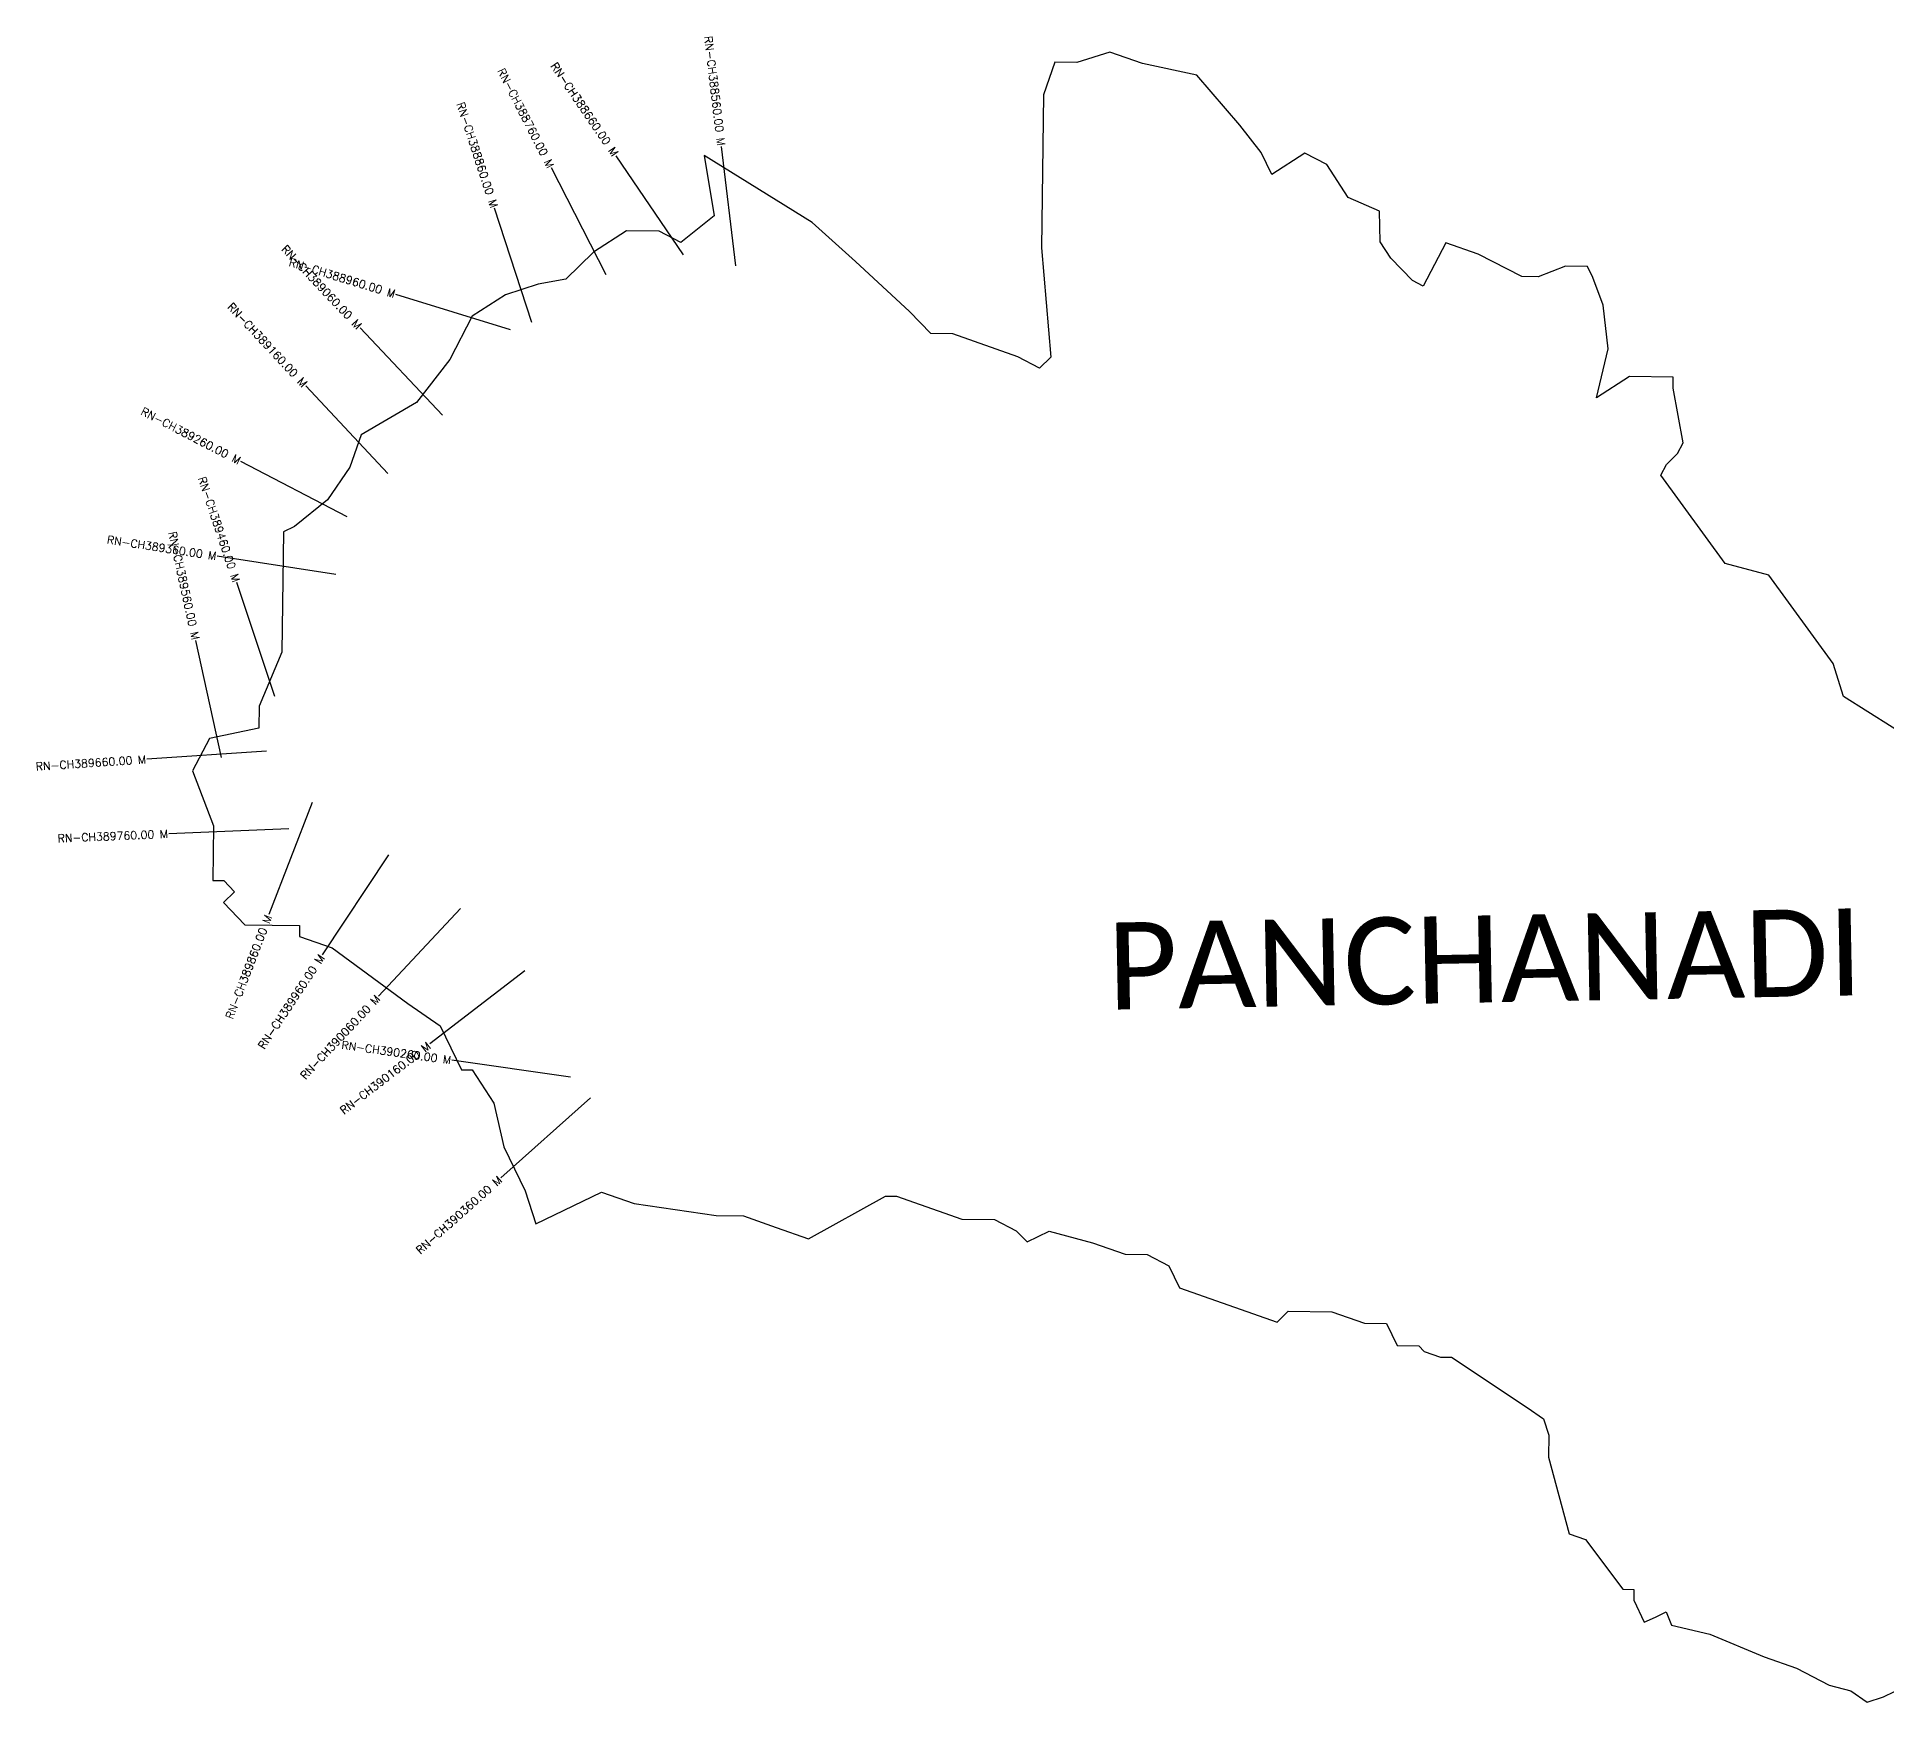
# Model space of a CAD drawing. Header units: metres. Extents: x 301149 to 305380, y 1949200 to 1951996.
# Drawn here: x 301149 to 303460, y 1949916 to 1951996 of the extents above; entities that cross this region are included whole.
import ezdxf
from ezdxf.enums import TextEntityAlignment as Align

# ---------------------------------------------------------------- set-up
doc = ezdxf.new("R2010")
doc.units = ezdxf.units.M
doc.header["$MEASUREMENT"] = 0
for name, color, linetype in [('CS', 134, 'Continuous'), ('CSMark', 6, 'Continuous'), ('VILLAGE BOUNDRY', 10, 'Continuous'), ('VILLAGE NAME', 250, 'Continuous')]:
    doc.layers.add(name, color=color, linetype=linetype)
doc.styles.get("Standard").update_dxf_attribs({"font": 'simplex.shx'})

msp = doc.modelspace()

# ---------------------------------------------------------------- linework, layer by layer
at = {"layer": 'CS'}
for p, q in [((301957.4, 1951723.9), (301872.9, 1951847.8)), ((302022.5, 1951710.3), (302004.6, 1951859.2)), ((301860.4, 1951698.8), (301792.1, 1951832.4)), ((301767.7, 1951639.4), (301721.2, 1951782.1)), ((301741.1, 1951630.4), (301597.7, 1951674.5)), ((301656.1, 1951523.7), (301553.1, 1951632.7)), ((301587.6, 1951450.6), (301485.1, 1951560.1)), ((301537.1, 1951396.6), (301403.9, 1951465.5)), ((301522.7, 1951324.5), (301374.4, 1951347.2)), ((301446.4, 1951172.1), (301399, 1951314.4)), ((301380, 1951095.7), (301348, 1951242.2)), ((301436.3, 1951103.6), (301286.6, 1951093.7)), ((301493, 1951039.6), (301439.2, 1950899.5)), ((301463.9, 1951006.8), (301314, 1951000.6)), ((301588.5, 1950974.2), (301505.8, 1950849.1)), ((301678.5, 1950907.2), (301576.1, 1950797.7)), ((301759.1, 1950829.3), (301640.1, 1950737.9)), ((301816.2, 1950696.5), (301667.7, 1950717.5)), ((301840.9, 1950670.6), (301728.9, 1950570.8))]:
    msp.add_line(p, q, dxfattribs=at)
at = {"layer": 'VILLAGE BOUNDRY'}
msp.add_lwpolyline([(303528.4, 1951095.3), (303406.6, 1951172.2), (303393.6, 1951213.3), (303313.2, 1951323.7), (303258.8, 1951338.1), (303178.5, 1951448.5), (303185.5, 1951462.1), (303199.4, 1951475.5), (303206.4, 1951489), (303193.7, 1951557.5), (303193.9, 1951571.1), (303139.3, 1951571.9), (303098, 1951545.2), (303112.5, 1951606.5), (303106.5, 1951661.2), (303093.3, 1951695.5), (303086.7, 1951709.2), (303059.4, 1951709.6), (303025.1, 1951696.5), (303004.6, 1951696.8), (302950.4, 1951724.9), (302909.7, 1951739.1), (302881.6, 1951684.9), (302868, 1951691.9), (302841.1, 1951719.6), (302827.7, 1951740.3), (302827.1, 1951778.6), (302787.6, 1951795.4), (302760.9, 1951836.8), (302733.8, 1951850.8), (302692.4, 1951824.1), (302679.2, 1951851.6), (302652.4, 1951886.1), (302598.6, 1951948.3), (302530.6, 1951963), (302489.8, 1951977.2), (302448.7, 1951964.2), (302421.4, 1951964.6), (302407.2, 1951923.8), (302404.4, 1951732.7), (302416.1, 1951596), (302402.2, 1951582.5), (302375.1, 1951596.6), (302293.6, 1951625.1), (302266.3, 1951625.5), (302239.4, 1951653.2), (302172.1, 1951715.6), (302118.1, 1951764.1), (301982.9, 1951848), (301995.4, 1951772.7), (301954, 1951739.2), (301926.9, 1951753.3), (301885.9, 1951753.8), (301844.6, 1951727.1), (301810, 1951693.5), (301775.7, 1951687.2), (301734.6, 1951674.1), (301693.2, 1951647.4), (301665.1, 1951593.2), (301623.4, 1951539.2), (301554.6, 1951499.2), (301540.3, 1951458.5), (301512.4, 1951417.9), (301471, 1951384.4), (301457.3, 1951377.8), (301455.1, 1951227.6), (301426.8, 1951159.8), (301426.4, 1951132.5), (301364.8, 1951119.7), (301343.7, 1951079), (301370.1, 1951010.4), (301369.1, 1950942.2), (301382.7, 1950942), (301396.2, 1950928.1), (301382.3, 1950914.6), (301409.2, 1950886.9), (301477.5, 1950886), (301477.3, 1950872.3), (301518, 1950858.1), (301612.6, 1950788.5), (301653.1, 1950760.6), (301679.7, 1950705.6), (301693.3, 1950705.4), (301720, 1950664), (301732.9, 1950609.2), (301759.4, 1950554.3), (301772.5, 1950513.1), (301854.9, 1950552.9), (301895.7, 1950538.6), (301997.9, 1950523.5), (302032, 1950523), (302072.8, 1950508.7), (302113.5, 1950494.5), (302209.8, 1950547.8), (302223.5, 1950547.6), (302305, 1950519.1), (302345.9, 1950518.5), (302373, 1950504.4), (302386.5, 1950490.6), (302414, 1950503.8), (302468.4, 1950489.4), (302509.1, 1950475.2), (302536.4, 1950474.8), (302563.5, 1950460.7), (302576.8, 1950433.2), (302699, 1950390.5), (302712.9, 1950404), (302767.5, 1950403.2), (302808.2, 1950388.9), (302835.5, 1950388.5), (302848.8, 1950361.1), (302876.1, 1950360.7), (302882.8, 1950353.7), (302903.2, 1950346.6), (302916.8, 1950346.4), (303011.5, 1950283.6), (303031.8, 1950269.7), (303038.3, 1950249.1), (303037.9, 1950221.8), (303063.8, 1950125.8), (303084.2, 1950118.7), (303131.1, 1950056.6), (303144.8, 1950056.4), (303144.6, 1950042.8), (303157.8, 1950015.3), (303171.6, 1950021.9), (303185.3, 1950028.5), (303191.9, 1950011.9), (303239.5, 1950000.4), (303307.4, 1949972.2), (303348.1, 1949957.9), (303388.8, 1949936.8), (303416, 1949929.6), (303436.3, 1949915.7), (303456.8, 1949922.2), (303470.6, 1949928.8)], dxfattribs=at)

# ---------------------------------------------------------------- texts
at = {"layer": 'CSMark'}
for s, rotation, p in [('RN-CH388560.00 M', 276.8631, (302004.5, 1951860.2)), ('RN-CH388660.00 M', 304.2656, (301872.4, 1951848.7)), ('RN-CH388760.00 M', 297.0791, (301791.6, 1951833.3)), ('RN-CH388860.00 M', 288.0402, (301720.9, 1951783)), ('RN-CH389060.00 M', 313.3995, (301552.4, 1951633.4)), ('RN-CH388960.00 M', 342.9274, (301596.8, 1951674.7)), ('RN-CH389160.00 M', 313.0846, (301484.4, 1951560.9)), ('RN-CH389260.00 M', 332.6616, (301403, 1951466)), ('RN-CH389460.00 M', 288.4221, (301398.7, 1951315.4)), ('RN-CH389360.00 M', 351.2805, (301373.4, 1951347.4)), ('RN-CH389560.00 M', 282.3339, (301347.8, 1951243.2)), ('RN-CH389660.00 M', 3.7784, (301285.6, 1951093.6)), ('RN-CH389760.00 M', 2.3873, (301313, 1951000.5)), ('RN-CH389860.00 M', 68.9748, (301438.8, 1950898.6)), ('RN-CH389960.00 M', 56.5568, (301505.2, 1950848.2)), ('RN-CH390060.00 M', 46.9272, (301575.4, 1950796.9)), ('RN-CH390160.00 M', 37.5298, (301639.3, 1950737.3)), ('RN-CH390260.00 M', 351.9671, (301666.7, 1950717.6)), ('RN-CH390360.00 M', 41.6893, (301728.1, 1950570.1))]:
    msp.add_text(s, height=10, rotation=rotation, dxfattribs=at).set_placement(p, align=Align.MIDDLE_RIGHT)
at = {"layer": 'VILLAGE NAME', "insert": (302485.9, 1950889.4), "char_height": 108.748, "attachment_point": 1, "rotation": 1.1028}
msp.add_mtext_dynamic_manual_height_columns('{\\fCalibri|b0|i0|c0|p34;PANCHANADI}', width=1571.314, gutter_width=543.7, heights=[0], dxfattribs=at)

doc.saveas('drawing.dxf')
